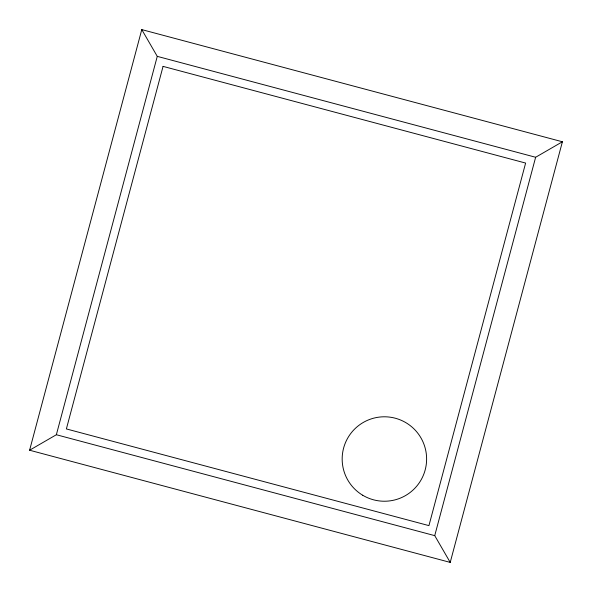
<?xml version="1.0" encoding="UTF-8"?>
<svg xmlns="http://www.w3.org/2000/svg" width="592" height="592" viewBox="0 0 592 592"><rect width="100%" height="100%" fill="white"/><g stroke="black" fill="none" stroke-linecap="round" stroke-linejoin="round"><path stroke-width="0.89" d="M29.6 450.223L141.777 29.6L562.4 141.777L450.223 562.4L29.6 450.223L56.358 434.735L434.735 535.642L450.223 562.4M56.358 434.735L157.265 56.358L141.777 29.6M434.735 535.642L535.642 157.265L562.4 141.777M157.265 56.358L535.642 157.265M163.066 66.378L66.378 428.934L428.934 525.622L525.622 163.066L163.066 66.378M362.711 495.245A42.224 42.224 0 0 0 426.61 459.673A42.224 42.224 0 0 0 363.858 422.118A42.224 42.224 0 0 0 362.711 495.245"/></g></svg>
